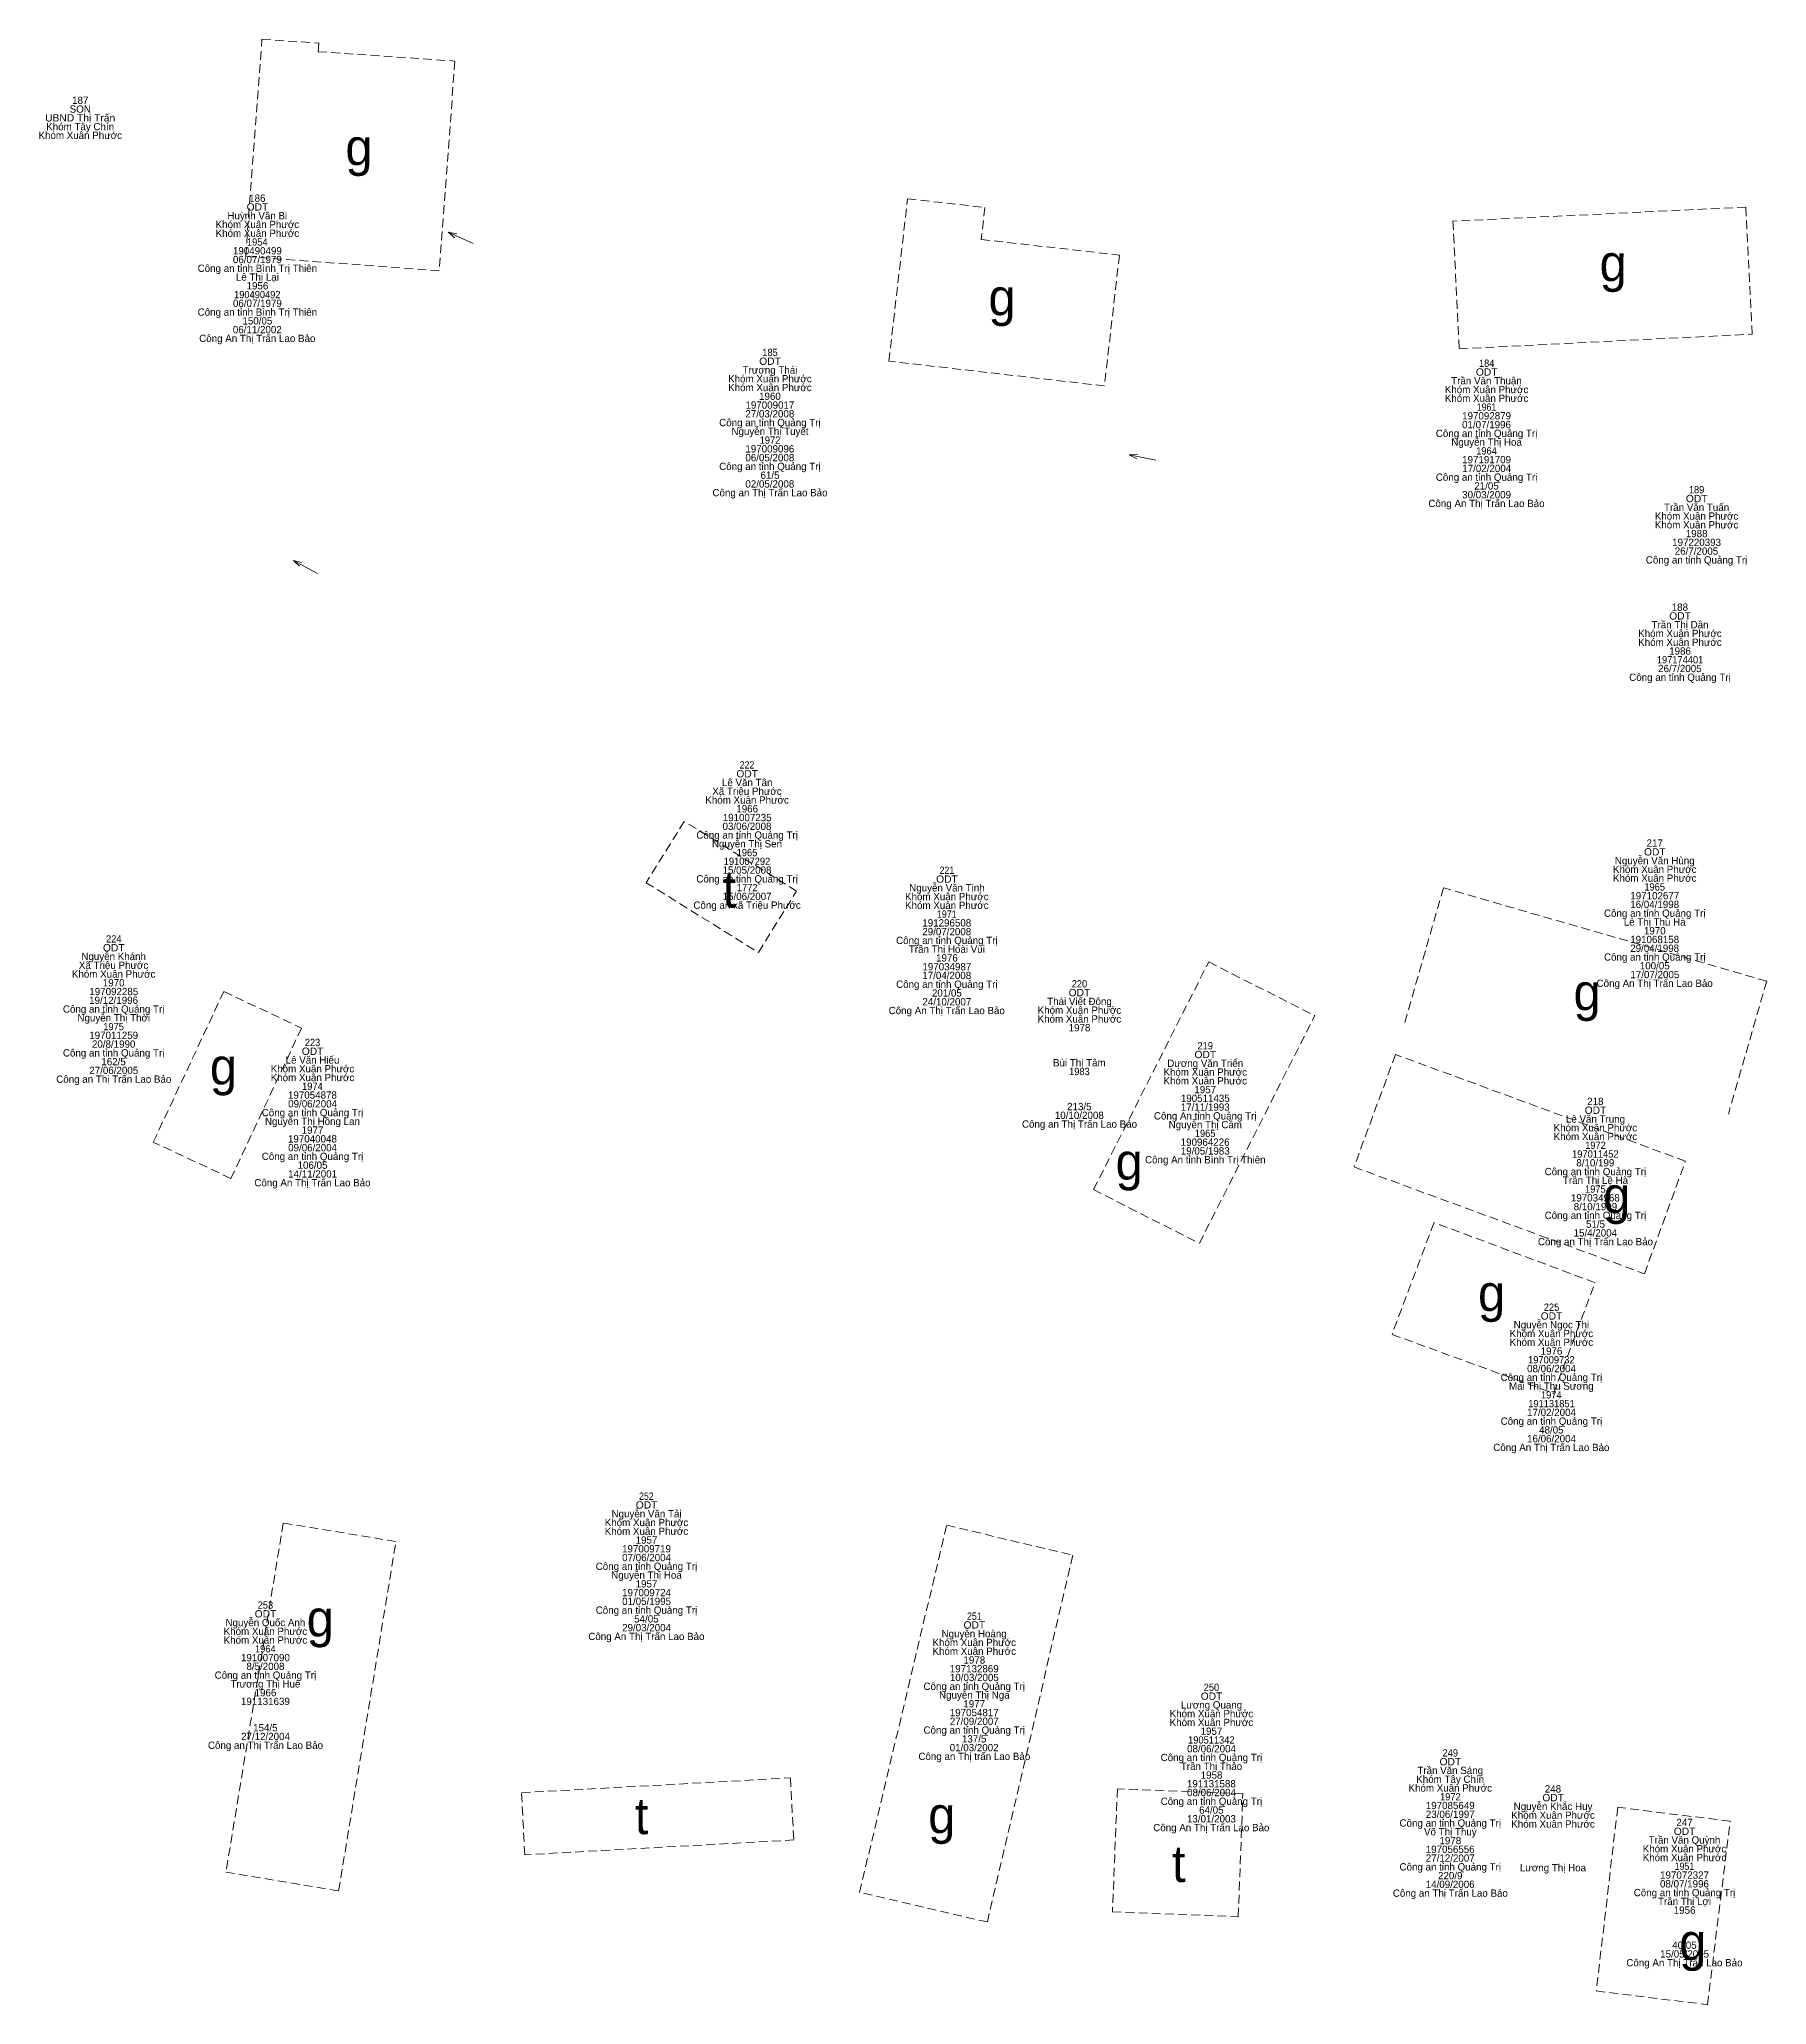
# Model space of a CAD drawing. Header units: metres. Extents: x 537497 to 538007, y 1836993 to 1837512.
# Drawn here: x 537499.1 to 537593.7, y 1837214.7 to 1837322.3 of the extents above; entities that cross this region are included whole.
import ezdxf
from ezdxf.enums import TextEntityAlignment as Align

# ---------------------------------------------------------------- set-up
doc = ezdxf.new("R2010")
doc.units = ezdxf.units.M
doc.header["$LTSCALE"] = 0.16
doc.linetypes.add('MEDIUM_DASHED', pattern=[4.5, 3, -1.5])
doc.layers.add('14', color=7, linetype='MEDIUM_DASHED', lineweight=13)
doc.layers.add('16', color=7, linetype='Continuous', lineweight=13)
doc.layers.add('15', color=7, linetype='Continuous')

msp = doc.modelspace()

# ---------------------------------------------------------------- linework, layer by layer
at = {"layer": '14'}
msp.add_line((537593.66, 1837270.76), (537591.56, 1837263.48), dxfattribs=at)
for points in [[(537510.36, 1837310.45), (537511.25, 1837322.34), (537514.36, 1837322.13), (537514.33, 1837321.66), (537521.82, 1837321.15), (537520.96, 1837309.66)], [(537545.59, 1837304.71), (537546.61, 1837313.61), (537550.84, 1837313.13), (537550.64, 1837311.38), (537558.21, 1837310.52), (537557.39, 1837303.36)], [(537592.52, 1837313.15), (537576.48, 1837312.38), (537576.82, 1837305.39), (537592.87, 1837306.19)], [(537532.29, 1837276.15), (537538.44, 1837272.33), (537540.53, 1837275.69), (537534.38, 1837279.51)], [(537509.16, 1837270.19), (537513.42, 1837268.19), (537509.55, 1837259.95), (537505.3, 1837261.94)], [(537571.06, 1837260.58), (537586.96, 1837254.73), (537589.21, 1837260.9), (537573.33, 1837266.74)], [(537573.14, 1837251.41), (537581.99, 1837248.18), (537584.26, 1837254.24), (537575.44, 1837257.54)], [(537509.28, 1837221.96), (537515.45, 1837220.93), (537518.59, 1837240.07), (537512.42, 1837241.08)], [(537555.66, 1837239.32), (537550.98, 1837219.23), (537543.98, 1837220.85), (537548.75, 1837240.96)], [(537540.38, 1837223.72), (537525.64, 1837222.91), (537525.47, 1837226.31), (537540.19, 1837227.12)], [(537558.1, 1837226.52), (537557.83, 1837219.78), (537564.72, 1837219.52), (537564.97, 1837226.26)], [(537585.5, 1837225.51), (537584.33, 1837215.45), (537590.42, 1837214.7), (537591.66, 1837224.75)]]:
    msp.add_lwpolyline(points, close=True, dxfattribs=at)
for points in [[(537593.66, 1837270.76), (537575.96, 1837275.87), (537573.83, 1837268.46)], [(537556.79, 1837259.34), (537563.1, 1837271.81), (537568.91, 1837268.87)], [(537556.79, 1837259.34), (537562.59, 1837256.4), (537568.91, 1837268.87)]]:
    msp.add_lwpolyline(points, dxfattribs=at)
at = {"layer": '16'}
for p, q in [((537521.45, 1837311.77), (537521.92, 1837311.69)), ((537558.74, 1837299.58), (537559.22, 1837299.61)), ((537512.97, 1837293.8), (537513.43, 1837293.69))]:
    msp.add_line(p, q, dxfattribs=at)
for points in [[(537522.82, 1837311.15), (537521.45, 1837311.77), (537521.82, 1837311.47)], [(537560.21, 1837299.29), (537558.74, 1837299.58), (537559.16, 1837299.37)], [(537514.29, 1837293.09), (537512.97, 1837293.8), (537513.31, 1837293.48)]]:
    msp.add_lwpolyline(points, dxfattribs=at)

# ---------------------------------------------------------------- texts
at = {"layer": '15'}
for s, p in [('187', (537501.3, 1837318.8)), ('SON', (537501.3, 1837318.32)), ('Khóm Xuân Phước', (537501.3, 1837316.88)), ('Khóm Tây Chín', (537501.295, 1837317.36)), ('186', (537510.995, 1837313.44)), ('Huỳnh Văn Bi', (537510.995, 1837312.48)), ('Khóm Xuân Phước', (537511, 1837312)), ('Khóm Xuân Phước', (537511, 1837311.52)), ('06/07/1979', (537511, 1837310.08)), ('190490499', (537511, 1837310.56)), ('Công an tỉnh Bình Trị Thiên', (537511, 1837309.6)), ('Lê Thị Lại', (537511, 1837309.12)), ('1956', (537511.005, 1837308.64)), ('Công an tỉnh Bình Trị Thiên', (537511, 1837307.2)), ('06/07/1979', (537511, 1837307.68)), ('Công An Thị Trấn Lao Bảo', (537510.995, 1837305.76)), ('06/11/2002', (537510.995, 1837306.24)), ('150/05', (537511, 1837306.72)), ('Khóm Xuân Phước', (537539.07, 1837303.55)), ('Trương Thái', (537539.075, 1837304.03)), ('Khóm Xuân Phước', (537539.07, 1837303.07)), ('1960', (537539.07, 1837302.59)), ('Khóm Xuân Phước', (537578.32, 1837302.96)), ('Khóm Xuân Phước', (537578.32, 1837302.48)), ('Trần Văn Thuận', (537578.315, 1837303.44)), ('27/03/2008', (537539.065, 1837301.63)), ('197009017', (537539.07, 1837302.11)), ('197092879', (537578.32, 1837301.52)), ('Công an tỉnh Quảng Trị', (537539.07, 1837301.15)), ('Nguyễn Thị Tuyết', (537539.075, 1837300.67)), ('Công an tỉnh Quảng Trị', (537578.32, 1837300.56)), ('01/07/1996', (537578.315, 1837301.04)), ('06/05/2008', (537539.065, 1837299.23)), ('197009096', (537539.065, 1837299.71)), ('Nguyễn Thị Hoa', (537578.32, 1837300.08)), ('Công an tỉnh Quảng Trị', (537539.07, 1837298.75)), ('61/5', (537539.075, 1837298.27)), ('Công an tỉnh Quảng Trị', (537578.32, 1837298.16)), ('197191709', (537578.32, 1837299.12)), ('17/02/2004', (537578.325, 1837298.64)), ('Công an Thị Trấn Lao Bảo', (537539.075, 1837297.31)), ('02/05/2008', (537539.065, 1837297.79)), ('30/03/2009', (537578.32, 1837297.2)), ('21/05', (537578.315, 1837297.68)), ('Công An Thị Trấn Lao Bảo', (537578.315, 1837296.72)), ('Khóm Xuân Phước', (537589.82, 1837296.03)), ('Trần Văn Tuấn', (537589.82, 1837296.51)), ('Khóm Xuân Phước', (537589.82, 1837295.55)), ('1988', (537589.825, 1837295.07)), ('197220393', (537589.82, 1837294.59)), ('26/7/2005', (537589.815, 1837294.11)), ('Công an tỉnh Quảng Trị', (537589.82, 1837293.63)), ('188', (537588.905, 1837291.04)), ('Khóm Xuân Phước', (537588.91, 1837289.6)), ('Trần Thị Dần', (537588.915, 1837290.08)), ('Khóm Xuân Phước', (537588.91, 1837289.12)), ('1986', (537588.915, 1837288.64)), ('26/7/2005', (537588.905, 1837287.68)), ('Công an tỉnh Quảng Trị', (537588.91, 1837287.2)), ('Xã Triệu Phước', (537537.815, 1837280.96)), ('Lê Văn Tân', (537537.825, 1837281.44)), ('Khóm Xuân Phước', (537537.82, 1837280.48)), ('1966', (537537.825, 1837280)), ('03/06/2008', (537537.815, 1837279.04)), ('191007235', (537537.825, 1837279.52)), ('Công an tỉnh Quảng Trị', (537537.82, 1837278.56)), ('Nguyễn Thị Sen', (537537.815, 1837278.08)), ('217', (537587.53, 1837278.12)), ('15/05/2008', (537537.815, 1837276.64)), ('Khóm Xuân Phước', (537587.53, 1837276.68)), ('Nguyễn Văn Hùng', (537587.53, 1837277.16)), ('Công an tỉnh Quảng Trị', (537537.82, 1837276.16)), ('Nguyễn Văn Tịnh', (537548.765, 1837275.67)), ('Khóm Xuân Phước', (537587.53, 1837276.2)), ('Công an xã Triệu Phước', (537537.82, 1837274.72)), ('15/06/2007', (537537.82, 1837275.2)), ('Khóm Xuân Phước', (537548.76, 1837275.19)), ('Khóm Xuân Phước', (537548.76, 1837274.71)), ('16/04/1998', (537587.525, 1837274.76)), ('197102677', (537587.53, 1837275.24)), ('191296508', (537548.755, 1837273.75)), ('Công an tỉnh Quảng Trị', (537587.53, 1837274.28)), ('Lê Thị Thu Hà', (537587.525, 1837273.8)), ('Công an tỉnh Quảng Trị', (537548.76, 1837272.79)), ('Trần Thị Hoài Vui', (537548.76, 1837272.31)), ('29/07/2008', (537548.755, 1837273.27)), ('29/04/1998', (537587.525, 1837272.36)), ('191068158', (537587.525, 1837272.84)), ('1970', (537587.53, 1837273.32)), ('Xã Triệu Phước', (537503.125, 1837271.43)), ('Nguyễn Khánh', (537503.13, 1837271.91)), ('197034987', (537548.76, 1837271.35)), ('1976', (537548.765, 1837271.83)), ('Công an tỉnh Quảng Trị', (537587.53, 1837271.88)), ('100/05', (537587.53, 1837271.4)), ('Khóm Xuân Phước', (537503.13, 1837270.95)), ('1970', (537503.13, 1837270.47)), ('Công an tỉnh Quảng Trị', (537548.76, 1837270.39)), ('17/04/2008', (537548.755, 1837270.87)), ('Công An Thị Trấn Lao Bảo', (537587.525, 1837270.44)), ('17/07/2005', (537587.535, 1837270.92)), ('19/12/1996', (537503.125, 1837269.51)), ('197092285', (537503.135, 1837269.99)), ('24/10/2007', (537548.76, 1837269.43)), ('201/05', (537548.76, 1837269.91)), ('Thái Viết Đông', (537556.025, 1837269.45)), ('Công an tỉnh Quảng Trị', (537503.13, 1837269.03)), ('Nguyễn Thị Thời', (537503.135, 1837268.55)), ('Công An Thị Trấn Lao Bảo', (537548.755, 1837268.95)), ('Khóm Xuân Phước', (537556.02, 1837268.97)), ('Khóm Xuân Phước', (537556.02, 1837268.49)), ('1978', (537556.025, 1837268.01)), ('197011259', (537503.13, 1837267.59)), ('20/8/1990', (537503.13, 1837267.11)), ('Công an tỉnh Quảng Trị', (537503.13, 1837266.63)), ('162/5', (537503.125, 1837266.15)), ('Lê Văn Hiếu', (537514.02, 1837266.24)), ('Bùi Thị Tâm', (537556.015, 1837266.09)), ('Dương Văn Triển', (537562.91, 1837266.06)), ('Công an Thị Trấn Lao Bảo', (537503.135, 1837265.19)), ('27/06/2005', (537503.135, 1837265.67)), ('Khóm Xuân Phước', (537514.02, 1837265.76)), ('Khóm Xuân Phước', (537514.02, 1837265.28)), ('Khóm Xuân Phước', (537562.91, 1837265.58)), ('Khóm Xuân Phước', (537562.91, 1837265.1)), ('09/06/2004', (537514.025, 1837263.84)), ('197054878', (537514.015, 1837264.32)), ('213/5', (537556.015, 1837263.69)), ('190511435', (537562.915, 1837264.14)), ('1957', (537562.91, 1837264.62)), ('218', (537584.275, 1837263.97)), ('Công an tỉnh Quảng Trị', (537514.02, 1837263.36)), ('Nguyễn Thị Hồng Lan', (537514.015, 1837262.88)), ('Công an Thị Trấn Lao Bảo', (537556.025, 1837262.73)), ('10/10/2008', (537556.015, 1837263.21)), ('Công An tỉnh Quảng Trị', (537562.91, 1837263.18)), ('Nguyễn Thị Cầm', (537562.915, 1837262.7)), ('17/11/1993', (537562.91, 1837263.66)), ('Lê Văn Trung', (537584.285, 1837263.01)), ('197040048', (537514.015, 1837261.92)), ('1977', (537514.02, 1837262.4)), ('190964226', (537562.905, 1837261.74)), ('Khóm Xuân Phước', (537584.28, 1837262.53)), ('Khóm Xuân Phước', (537584.28, 1837262.05)), ('Công an tỉnh Quảng Trị', (537514.02, 1837260.96)), ('09/06/2004', (537514.025, 1837261.44)), ('106/05', (537514.02, 1837260.48)), ('Công An tỉnh Bình Trị Thiên', (537562.915, 1837260.78)), ('19/05/1983', (537562.91, 1837261.26)), ('8/10/199', (537584.275, 1837260.61)), ('Công An Thị Trấn Lao Bảo', (537514.015, 1837259.52)), ('14/11/2001', (537514.025, 1837260)), ('Công an tỉnh Quảng Trị', (537584.28, 1837260.13)), ('Trần Thị Lệ Hà', (537584.285, 1837259.65)), ('197034968', (537584.275, 1837258.69)), ('Công an tỉnh Quảng Trị', (537584.28, 1837257.73)), ('8/10/1999', (537584.28, 1837258.21)), ('51/5', (537584.285, 1837257.25)), ('Công an Thị Trấn Lao Bảo', (537584.285, 1837256.29)), ('15/4/2004', (537584.275, 1837256.77)), ('Khóm Xuân Phước', (537581.87, 1837251.26)), ('Khóm Xuân Phước', (537581.87, 1837250.78)), ('Nguyễn Ngọc Thi', (537581.87, 1837251.74)), ('1976', (537581.875, 1837250.3)), ('Công an tỉnh Quảng Trị', (537581.87, 1837248.86)), ('08/06/2004', (537581.875, 1837249.34)), ('Mai Thị Thu Sương', (537581.865, 1837248.38)), ('Công an tỉnh Quảng Trị', (537581.87, 1837246.46)), ('17/02/2004', (537581.875, 1837246.94)), ('16/06/2004', (537581.875, 1837245.5)), ('48/05', (537581.865, 1837245.98)), ('Công An Thị Trấn Lao Bảo', (537581.865, 1837245.02)), ('Nguyễn Văn Tải', (537532.315, 1837241.39)), ('Khóm Xuân Phước', (537532.31, 1837240.91)), ('Khóm Xuân Phước', (537532.31, 1837240.43)), ('07/06/2004', (537532.315, 1837238.99)), ('197009719', (537532.31, 1837239.47)), ('1957', (537532.31, 1837239.95)), ('Công an tỉnh Quảng Trị', (537532.31, 1837238.51)), ('Nguyễn Thị Hoa', (537532.31, 1837238.03)), ('197009724', (537532.315, 1837237.07)), ('1957', (537532.31, 1837237.55)), ('Công an tỉnh Quảng Trị', (537532.31, 1837236.11)), ('01/05/1995', (537532.315, 1837236.59)), ('Khóm Xuân Phước', (537511.44, 1837234.95)), ('Nguyễn Quốc Anh', (537511.44, 1837235.43)), ('Công An Thị Trấn Lao Bảo', (537532.305, 1837234.67)), ('29/03/2004', (537532.315, 1837235.15)), ('54/05', (537532.305, 1837235.63)), ('Nguyễn Hoàng', (537550.255, 1837234.82)), ('Khóm Xuân Phước', (537511.44, 1837234.47)), ('Khóm Xuân Phước', (537550.26, 1837234.34)), ('Khóm Xuân Phước', (537550.26, 1837233.86)), ('Công an tỉnh Quảng Trị', (537511.44, 1837232.55)), ('191007090', (537511.44, 1837233.51)), ('8/5/2008', (537511.44, 1837233.03)), ('197132869', (537550.26, 1837232.9)), ('1978', (537550.265, 1837233.38)), ('Trương Thị Huê', (537511.44, 1837232.07)), ('1966', (537511.445, 1837231.59)), ('Công an tỉnh Quảng Trị', (537550.26, 1837231.94)), ('Nguyễn Thị Nga', (537550.265, 1837231.46)), ('10/03/2005', (537550.265, 1837232.42)), ('191131639', (537511.44, 1837231.11)), ('197054817', (537550.26, 1837230.5)), ('1977', (537550.26, 1837230.98)), ('Khóm Xuân Phước', (537563.25, 1837230.44)), ('Lương Quang', (537563.255, 1837230.92)), ('154/5', (537511.435, 1837229.67)), ('Công an tỉnh Quảng Trị', (537550.26, 1837229.54)), ('27/09/2007', (537550.26, 1837230.02)), ('Khóm Xuân Phước', (537563.25, 1837229.96)), ('1957', (537563.25, 1837229.48)), ('Công an Thị Trấn Lao Bảo', (537511.445, 1837228.71)), ('27/12/2004', (537511.445, 1837229.19)), ('01/03/2002', (537550.255, 1837228.58)), ('137/5', (537550.255, 1837229.06)), ('08/06/2004', (537563.255, 1837228.52)), ('Công an Thị trấn Lao Bảo', (537550.265, 1837228.1)), ('Công an tỉnh Quảng Trị', (537563.25, 1837228.04)), ('Trần Thị Thảo', (537563.255, 1837227.56)), ('Trần Văn Sáng', (537576.33, 1837227.33)), ('08/06/2004', (537563.255, 1837226.12)), ('191131588', (537563.245, 1837226.6)), ('1958', (537563.255, 1837227.08)), ('Khóm Xuân Phước', (537576.33, 1837226.37)), ('Khóm Tây Chín', (537576.325, 1837226.85)), ('248', (537581.955, 1837226.32)), ('Công an tỉnh Quảng Trị', (537563.25, 1837225.64)), ('64/05', (537563.245, 1837225.16)), ('197085649', (537576.33, 1837225.41)), ('Nguyễn Khắc Huy', (537581.96, 1837225.36)), ('Công An Thị Trấn Lao Bảo', (537563.245, 1837224.2)), ('13/01/2003', (537563.25, 1837224.68)), ('Công an tỉnh Quảng Trị', (537576.33, 1837224.45)), ('Võ Thị Thuý', (537576.335, 1837223.97)), ('23/06/1997', (537576.33, 1837224.93)), ('Khóm Xuân Phước', (537581.96, 1837224.88)), ('Khóm Xuân Phước', (537581.96, 1837224.4)), ('247', (537589.16, 1837224.48)), ('197056556', (537576.325, 1837223.01)), ('1978', (537576.335, 1837223.49)), ('Khóm Xuân Phước', (537589.16, 1837223.04)), ('Trần Văn Quỳnh', (537589.16, 1837223.52)), ('Công an tỉnh Quảng Trị', (537576.33, 1837222.05)), ('27/12/2007', (537576.33, 1837222.53)), ('Lương Thị Hoa', (537581.955, 1837222)), ('Khóm Xuân Phước', (537589.16, 1837222.56)), ('Công an Thị Trấn Lao Bảo', (537576.335, 1837220.61)), ('14/09/2006', (537576.325, 1837221.09)), ('220/9', (537576.33, 1837221.57)), ('Công an tỉnh Quảng Trị', (537589.16, 1837220.64)), ('08/07/1996', (537589.155, 1837221.12)), ('197072327', (537589.16, 1837221.6)), ('Trần Thị Lợi', (537589.16, 1837220.16)), ('1956', (537589.165, 1837219.68)), ('40/05', (537589.155, 1837217.76)), ('Công An Thị Trấn Lao Bảo', (537589.155, 1837216.8)), ('15/05/2005', (537589.165, 1837217.28))]:
    msp.add_text(s, height=0.4, dxfattribs=at).set_placement(p, align=Align.CENTER)
for s, width, p in [('UBND Thị Trấn', 1.05, (537501.295, 1837317.84)), ('ODT', 1.05, (537511.005, 1837312.96)), ('1954', 0.95, (537510.995, 1837311.04)), ('190490492', 0.95, (537510.995, 1837308.16)), ('185', 0.95, (537539.075, 1837304.99)), ('ODT', 1.05, (537539.075, 1837304.51)), ('ODT', 1.05, (537578.325, 1837303.92)), ('184', 0.95, (537578.325, 1837304.4)), ('1961', 0.9, (537578.315, 1837302)), ('1972', 0.95, (537539.075, 1837300.19)), ('1964', 0.95, (537578.315, 1837299.6)), ('189', 0.95, (537589.82, 1837297.47)), ('ODT', 1.05, (537589.825, 1837296.99)), ('ODT', 1.05, (537588.915, 1837290.56)), ('197174401', 0.95, (537588.915, 1837288.16)), ('222', 0.9, (537537.815, 1837282.4)), ('ODT', 1.05, (537537.825, 1837281.92)), ('191007292', 0.95, (537537.815, 1837277.12)), ('1965', 0.95, (537537.815, 1837277.6)), ('221', 0.9, (537548.765, 1837276.63)), ('ODT', 1.05, (537587.535, 1837277.64)), ('1772', 0.95, (537537.825, 1837275.68)), ('ODT', 1.05, (537548.765, 1837276.15)), ('1965', 0.95, (537587.525, 1837275.72)), ('1971', 0.9, (537548.755, 1837274.23)), ('ODT', 1.05, (537503.135, 1837272.39)), ('224', 0.95, (537503.135, 1837272.87)), ('220', 0.95, (537556.02, 1837270.41)), ('ODT', 1.05, (537556.025, 1837269.93)), ('1975', 0.95, (537503.125, 1837268.07)), ('223', 0.95, (537514.02, 1837267.2)), ('219', 0.95, (537562.91, 1837267.02)), ('ODT', 1.05, (537514.025, 1837266.72)), ('ODT', 1.05, (537562.915, 1837266.54)), ('1974', 0.95, (537514.015, 1837264.8)), ('1983', 0.95, (537556.02, 1837265.61)), ('ODT', 1.05, (537584.285, 1837263.49)), ('1965', 0.95, (537562.905, 1837262.22)), ('1972', 0.95, (537584.285, 1837261.57)), ('197011452', 0.95, (537584.275, 1837261.09)), ('1975', 0.95, (537584.275, 1837259.17)), ('ODT', 1.05, (537581.875, 1837252.22)), ('225', 0.95, (537581.875, 1837252.7)), ('197009732', 0.95, (537581.865, 1837249.82)), ('1974', 0.95, (537581.865, 1837247.9)), ('191131851', 0.95, (537581.875, 1837247.42)), ('252', 0.9, (537532.305, 1837242.35)), ('ODT', 1.05, (537532.315, 1837241.87)), ('ODT', 1.05, (537511.445, 1837235.91)), ('253', 0.95, (537511.44, 1837236.39)), ('251', 0.9, (537550.265, 1837235.78)), ('ODT', 1.05, (537550.265, 1837235.3)), ('1964', 0.95, (537511.435, 1837233.99)), ('250', 0.95, (537563.25, 1837231.88)), ('ODT', 1.05, (537563.255, 1837231.4)), ('190511342', 0.95, (537563.245, 1837229)), ('249', 0.95, (537576.33, 1837228.29)), ('ODT', 1.05, (537576.335, 1837227.81)), ('1972', 0.95, (537576.335, 1837225.89)), ('ODT', 1.05, (537581.965, 1837225.84)), ('ODT', 1.05, (537589.165, 1837224)), ('1951', 0.9, (537589.155, 1837222.08))]:
    msp.add_text(s, height=0.4, dxfattribs=dict(at, width=width)).set_placement(p, align=Align.CENTER)
at = {"layer": '16'}
for s, p in [('g', (537515.82, 1837315.44)), ('g', (537584.51, 1837309.09)), ('g', (537551.04, 1837307.22)), ('t', (537536.48, 1837274.79)), ('g', (537583.08, 1837269.16)), ('g', (537508.4, 1837265.09)), ('g', (537558, 1837259.88)), ('g', (537584.7, 1837258.04)), ('g', (537577.85, 1837252.68)), ('g', (537513.7, 1837234.86)), ('t', (537531.67, 1837224.04)), ('g', (537547.74, 1837224.09)), ('t', (537561.09, 1837221.42)), ('g', (537588.87, 1837217.14))]:
    msp.add_text(s, height=2, dxfattribs=at).set_placement(p)

doc.saveas('drawing.dxf')
